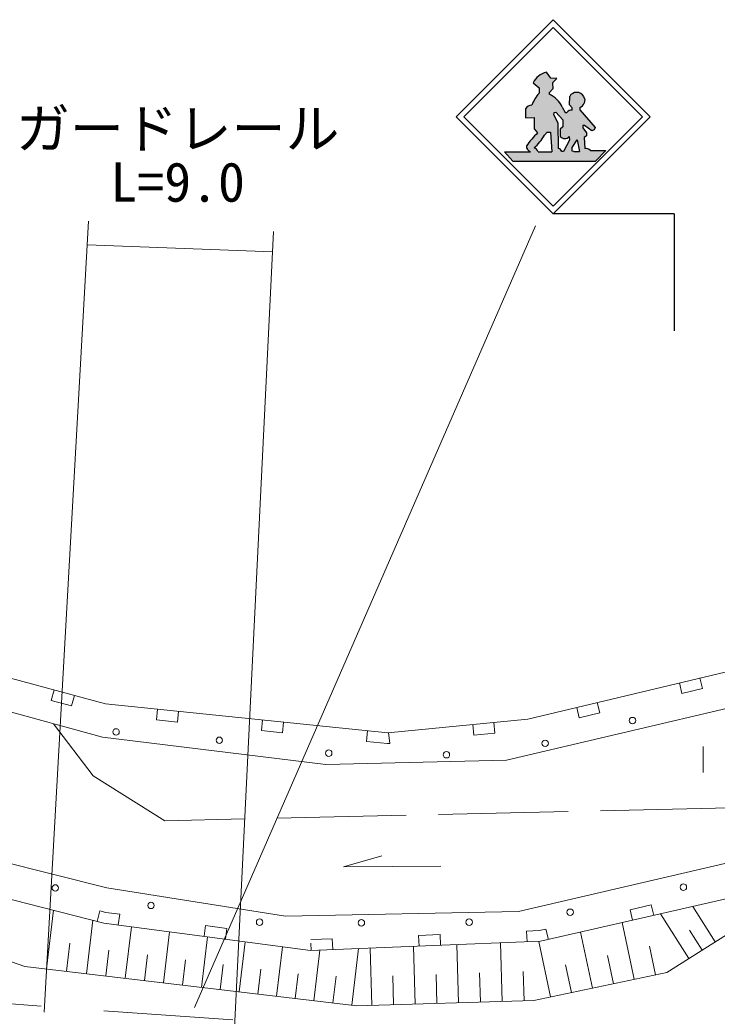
# Model space of a CAD drawing. Units: millimetres, scale not verified. Extents: x 40000 to 680000, y 20000 to 380000.
# Drawn here: x 163049 to 195376, y 286994 to 333203 of the extents above; entities that cross this region are included whole.
import ezdxf
from ezdxf.enums import TextEntityAlignment as Align

# ---------------------------------------------------------------- set-up
doc = ezdxf.new("R2010")
doc.units = ezdxf.units.MM
doc.header["$LTSCALE"] = 1000
doc.linetypes.add('DASHED', pattern=[7.5, 6, -1.5])
doc.linetypes.add('DASHED_SPACED', pattern=[12, 6, -6])
for name, color, linetype, lineweight in [('M-BGD', 7, 'Continuous', 13), ('M-STR-HTXT', 7, 'Continuous', 13), ('M-STR-STRC', 7, 'Continuous', 25)]:
    doc.layers.add(name, color=color, linetype=linetype, lineweight=lineweight)
doc.styles.add('ＭＳ ゴシック', font='')
doc.styles.get('ＭＳ ゴシック').set_extended_font_data('MS Gothic')

msp = doc.modelspace()

# ---------------------------------------------------------------- hatches: boundary and pattern name
at = {"layer": 'M-STR-STRC'}
for points in [[(187494, 327998), (187655, 328004), (187716, 327084), (188175, 327101), (188174, 327104), (188173, 327107), (188172, 327110), (188171, 327114), (188170, 327117), (188168, 327120), (188167, 327123), (188166, 327126), (188164, 327129), (188163, 327132), (188161, 327135), (188159, 327137), (188158, 327140), (188156, 327143), (188154, 327146), (188152, 327149), (188151, 327151), (188149, 327154), (188147, 327157), (188145, 327159), (188143, 327162), (188140, 327165), (188138, 327167), (188136, 327170), (188134, 327172), (188132, 327175), (188129, 327177), (188127, 327179), (188125, 327182), (188122, 327184), (188120, 327186), (188117, 327188), (188115, 327190), (188112, 327192), (188109, 327194), (188107, 327196), (188104, 327198), (188101, 327200), (188099, 327202), (188096, 327204), (188093, 327206), (188090, 327207), (188087, 327209), (188084, 327211), (188081, 327212), (188078, 327214), (188075, 327215), (188072, 327216), (188069, 327218), (188066, 327219), (188063, 327220), (188060, 327221), (188057, 327223), (188054, 327224), (188051, 327225), (188047, 327226), (188044, 327226), (188041, 327227), (188038, 327228), (188035, 327229), (188031, 327229), (188028, 327230), (188025, 327231), (188022, 327231), (188019, 327231), (188004, 328407), (187812, 328794), (187815, 328915), (187901, 328918), (188223, 328573), (188217, 328245), (188102, 328138), (188107, 327801), (188110, 327798), (188113, 327794), (188116, 327791), (188119, 327787), (188122, 327784), (188125, 327781), (188128, 327777), (188131, 327774), (188135, 327771), (188138, 327768), (188141, 327765), (188145, 327762), (188148, 327759), (188152, 327756), (188155, 327753), (188159, 327750), (188162, 327748), (188166, 327745), (188170, 327742), (188174, 327740), (188177, 327737), (188181, 327735), (188185, 327733), (188189, 327731), (188193, 327728), (188197, 327726), (188201, 327724), (188205, 327722), (188209, 327720), (188214, 327719), (188218, 327717), (188222, 327715), (188226, 327714), (188231, 327712), (188235, 327711), (188239, 327709), (188244, 327708), (188248, 327707), (188252, 327706), (188257, 327705), (188261, 327704), (188266, 327703), (188270, 327702), (188275, 327701), (188279, 327700), (188284, 327700), (188288, 327699), (188293, 327699), (188297, 327699), (188302, 327698), (188306, 327698), (188311, 327698), (188315, 327698), (188320, 327698), (188324, 327698), (188329, 327698), (188333, 327699), (188338, 327699), (188343, 327699), (188347, 327700), (188352, 327701), (188356, 327701), (188361, 327702), (188365, 327703), (188369, 327704), (188374, 327705), (188378, 327706), (188383, 327707), (188387, 327708), (188391, 327709), (188396, 327711), (188400, 327712), (188404, 327714), (188409, 327715), (188413, 327717), (188417, 327719), (188421, 327721), (188425, 327722), (188429, 327724), (188433, 327726), (188437, 327729), (188441, 327731), (188445, 327733), (188449, 327735), (188453, 327738), (188457, 327740), (188461, 327743), (188465, 327745), (188468, 327748), (188472, 327751), (188475, 327753), (188479, 327756), (188483, 327759), (188486, 327762), (188489, 327765), (188493, 327768), (188496, 327771), (188499, 327774), (188502, 327778), (188506, 327781), (188509, 327784), (188512, 327788), (188515, 327791), (188517, 327795), (188518, 327796), (188536, 327627), (188255, 327098), (188654, 327110), (188651, 327278), (188888, 327639), (188990, 327106), (189508, 327151), (189503, 327155), (189498, 327159), (189493, 327163), (189487, 327167), (189482, 327170), (189477, 327174), (189471, 327177), (189466, 327181), (189460, 327184), (189454, 327187), (189449, 327190), (189443, 327193), (189437, 327196), (189431, 327199), (189425, 327201), (189419, 327204), (189413, 327206), (189407, 327209), (189401, 327211), (189395, 327213), (189389, 327215), (189383, 327217), (189376, 327219), (189370, 327221), (189364, 327222), (189357, 327224), (189351, 327225), (189345, 327226), (189338, 327227), (189332, 327228), (189326, 327229), (189319, 327230), (189313, 327231), (189306, 327231), (189300, 327232), (189293, 327232), (189287, 327233), (189280, 327233), (189274, 327233), (189267, 327233), (189261, 327232), (189254, 327232), (189248, 327232), (189242, 327231), (189210, 327751), (189328, 327825), (189328, 327970), (189156, 328203), (189156, 328310), (189233, 328313), (189567, 328056), (189677, 328100), (189727, 328212), (189011, 329026), (189011, 329147), (189017, 329149), (189022, 329151), (189028, 329153), (189033, 329155), (189038, 329158), (189043, 329160), (189048, 329162), (189054, 329165), (189059, 329168), (189064, 329170), (189069, 329173), (189074, 329176), (189079, 329179), (189083, 329182), (189088, 329186), (189093, 329189), (189097, 329192), (189102, 329196), (189107, 329199), (189111, 329203), (189115, 329206), (189120, 329210), (189124, 329214), (189128, 329218), (189132, 329222), (189137, 329226), (189141, 329230), (189144, 329234), (189148, 329238), (189152, 329243), (189156, 329247), (189159, 329251), (189163, 329256), (189166, 329261), (189170, 329265), (189173, 329270), (189176, 329275), (189180, 329279), (189183, 329284), (189186, 329289), (189188, 329294), (189191, 329299), (189194, 329304), (189197, 329309), (189199, 329314), (189202, 329320), (189204, 329325), (189206, 329330), (189208, 329335), (189210, 329341), (189212, 329346), (189213, 329349), (189237, 329516), (189190, 329649), (189188, 329654), (189186, 329659), (189184, 329664), (189182, 329668), (189179, 329673), (189177, 329678), (189174, 329682), (189172, 329687), (189169, 329691), (189166, 329696), (189164, 329700), (189161, 329705), (189158, 329709), (189155, 329713), (189151, 329717), (189148, 329722), (189145, 329726), (189142, 329730), (189138, 329734), (189135, 329738), (189131, 329741), (189127, 329745), (189124, 329749), (189120, 329753), (189116, 329756), (189112, 329760), (189108, 329763), (189104, 329767), (189100, 329770), (189096, 329773), (189092, 329776), (189088, 329779), (189083, 329783), (189079, 329785), (189075, 329788), (189070, 329791), (189066, 329794), (189061, 329797), (189057, 329799), (189052, 329802), (189047, 329804), (189042, 329806), (189038, 329809), (189033, 329811), (189028, 329813), (189023, 329815), (189018, 329817), (189013, 329819), (189008, 329820), (189003, 329822), (188998, 329823), (188993, 329825), (188988, 329826), (188983, 329828), (188978, 329829), (188973, 329830), (188968, 329831), (188963, 329832), (188957, 329833), (188952, 329834), (188947, 329834), (188942, 329835), (188937, 329835), (188931, 329836), (188926, 329836), (188921, 329836), (188916, 329836), (188910, 329836), (188905, 329836), (188900, 329836), (188895, 329836), (188889, 329835), (188884, 329835), (188879, 329834), (188874, 329834), (188873, 329834), (188867, 329834), (188862, 329835), (188856, 329835), (188850, 329835), (188844, 329836), (188838, 329836), (188833, 329836), (188827, 329835), (188821, 329835), (188815, 329835), (188810, 329834), (188804, 329834), (188798, 329833), (188793, 329832), (188787, 329832), (188781, 329831), (188776, 329830), (188770, 329828), (188764, 329827), (188759, 329826), (188753, 329824), (188748, 329823), (188742, 329821), (188737, 329820), (188731, 329818), (188726, 329816), (188720, 329814), (188715, 329812), (188710, 329809), (188704, 329807), (188699, 329805), (188694, 329802), (188689, 329800), (188684, 329797), (188679, 329794), (188674, 329792), (188669, 329789), (188664, 329786), (188659, 329783), (188654, 329779), (188649, 329776), (188645, 329773), (188640, 329769), (188635, 329766), (188631, 329762), (188626, 329759), (188622, 329755), (188618, 329751), (188613, 329747), (188609, 329743), (188605, 329739), (188601, 329735), (188597, 329731), (188593, 329727), (188589, 329722), (188586, 329718), (188582, 329714), (188578, 329709), (188575, 329704), (188572, 329700), (188568, 329695), (188565, 329690), (188562, 329686), (188559, 329681), (188556, 329676), (188553, 329671), (188550, 329666), (188547, 329661), (188544, 329656), (188544, 329655), (188532, 329262), (188659, 329118), (188659, 329020), (188654, 329020), (188649, 329021), (188644, 329021), (188639, 329021), (188634, 329021), (188629, 329021), (188624, 329021), (188619, 329020), (188614, 329020), (188609, 329020), (188604, 329019), (188599, 329018), (188594, 329018), (188589, 329017), (188584, 329016), (188579, 329015), (188574, 329014), (188569, 329013), (188565, 329012), (188560, 329010), (188555, 329009), (188550, 329007), (188545, 329006), (188541, 329004), (188536, 329003), (188531, 329001), (188526, 328999), (188522, 328997), (188517, 328995), (188513, 328993), (188508, 328991), (188504, 328988), (188499, 328986), (188495, 328983), (188490, 328981), (188486, 328978), (188482, 328976), (188478, 328973), (188473, 328970), (188469, 328967), (188465, 328964), (188461, 328961), (188457, 328958), (188453, 328955), (188450, 328952), (188446, 328948), (188442, 328945), (188438, 328942), (188435, 328938), (188431, 328935), (188428, 328931), (188424, 328927), (188421, 328923), (188418, 328920), (188414, 328916), (188411, 328912), (188408, 328908), (188405, 328905), (188336, 328905), (188198, 329159), (188190, 329176), (188182, 329194), (188173, 329212), (188164, 329229), (188155, 329246), (188146, 329263), (188136, 329280), (188126, 329297), (188116, 329313), (188105, 329330), (188094, 329346), (188083, 329362), (188072, 329378), (188060, 329393), (188048, 329409), (188036, 329424), (188023, 329439), (188011, 329454), (187998, 329468), (187984, 329482), (187971, 329496), (187957, 329510), (187943, 329524), (187929, 329537), (187914, 329550), (187900, 329563), (187885, 329576), (187870, 329588), (187854, 329600), (187839, 329612), (187823, 329623), (187807, 329634), (187791, 329645), (187775, 329656), (187758, 329666), (187742, 329676), (187725, 329686), (187708, 329696), (187690, 329705), (187673, 329714), (187656, 329722), (187638, 329731), (187620, 329739), (187602, 329746), (187586, 329753), (187586, 329816), (187753, 330007), (187742, 330290), (187945, 330481), (187668, 330504), (187460, 330775), (187445, 330772), (187431, 330769), (187416, 330765), (187402, 330761), (187387, 330757), (187373, 330752), (187358, 330747), (187344, 330742), (187330, 330737), (187316, 330731), (187302, 330726), (187288, 330720), (187275, 330714), (187261, 330707), (187247, 330700), (187234, 330693), (187221, 330686), (187208, 330679), (187195, 330671), (187182, 330663), (187169, 330655), (187157, 330647), (187144, 330638), (187132, 330630), (187120, 330621), (187108, 330612), (187096, 330602), (187084, 330593), (187073, 330583), (187061, 330573), (187050, 330563), (187039, 330552), (187029, 330542), (187018, 330531), (187008, 330520), (186997, 330509), (186987, 330498), (186978, 330486), (186968, 330475), (186959, 330463), (186949, 330451), (186940, 330439), (186932, 330427), (186923, 330414), (186915, 330402), (186907, 330389), (186899, 330376), (186891, 330363), (186884, 330350), (186876, 330337), (186870, 330324), (186863, 330310), (186856, 330297), (186850, 330283), (186848, 330279), (187131, 330048), (187125, 329806), (187105, 329783), (187086, 329760), (187067, 329737), (187048, 329714), (187030, 329690), (187013, 329666), (186995, 329641), (186978, 329616), (186962, 329591), (186946, 329566), (186930, 329540), (186915, 329514), (186900, 329488), (186886, 329462), (186872, 329435), (186859, 329408), (186846, 329381), (186834, 329354), (186822, 329327), (186811, 329299), (186800, 329271), (186791, 329246), (186785, 329246), (186780, 329246), (186774, 329246), (186769, 329246), (186764, 329246), (186758, 329246), (186753, 329246), (186748, 329246), (186742, 329245), (186737, 329245), (186731, 329244), (186726, 329243), (186721, 329242), (186716, 329241), (186710, 329240), (186705, 329239), (186700, 329238), (186695, 329237), (186689, 329236), (186684, 329234), (186679, 329233), (186674, 329231), (186669, 329229), (186664, 329227), (186659, 329225), (186654, 329223), (186649, 329221), (186644, 329219), (186639, 329217), (186634, 329215), (186629, 329212), (186625, 329210), (186620, 329207), (186615, 329204), (186611, 329202), (186606, 329199), (186601, 329196), (186597, 329193), (186593, 329190), (186588, 329187), (186584, 329183), (186580, 329180), (186575, 329177), (186571, 329173), (186567, 329170), (186563, 329166), (186559, 329163), (186555, 329159), (186552, 329155), (186548, 329151), (186544, 329147), (186541, 329143), (186537, 329139), (186534, 329135), (186530, 329131), (186527, 329127), (186524, 329123), (186520, 329118), (186517, 329114), (186514, 329109), (186511, 329105), (186508, 329100), (186506, 329096), (186503, 329091), (186500, 329086), (186498, 329082), (186496, 329078), (186496, 328663), (186900, 328680), (186895, 328149), (187056, 327959), (187008, 327913), (186960, 327866), (186914, 327818), (186868, 327769), (186823, 327720), (186779, 327670), (186736, 327619), (186693, 327567), (186652, 327515), (186611, 327462), (186572, 327408), (186537, 327359), (186536, 327354), (186536, 327349), (186536, 327344), (186536, 327339), (186536, 327335), (186537, 327330), (186537, 327325), (186537, 327320), (186538, 327315), (186538, 327311), (186539, 327306), (186540, 327301), (186540, 327296), (186541, 327292), (186542, 327287), (186543, 327282), (186544, 327278), (186546, 327273), (186547, 327268), (186548, 327264), (186550, 327259), (186551, 327255), (186553, 327250), (186554, 327246), (186556, 327241), (186558, 327237), (186560, 327232), (186562, 327228), (186564, 327224), (186566, 327219), (186568, 327215), (186571, 327211), (186573, 327207), (186575, 327203), (186578, 327199), (186581, 327195), (186583, 327191), (186586, 327187), (186589, 327183), (186592, 327179), (186594, 327175), (186597, 327171), (186601, 327168), (186604, 327164), (186607, 327160), (186610, 327157), (186613, 327153), (186617, 327150), (186620, 327147), (186624, 327143), (186627, 327140), (186631, 327137), (186634, 327134), (186638, 327131), (186642, 327128), (186646, 327125), (186649, 327122), (186653, 327119), (186657, 327116), (186661, 327114), (186665, 327111), (186669, 327109), (186674, 327106), (186678, 327104), (186682, 327102), (186686, 327099), (186691, 327097), (186695, 327095), (186699, 327093), (186704, 327091), (186708, 327089), (186713, 327088), (186717, 327086), (186722, 327084), (186724, 327084), (187085, 327084), (187083, 327088), (187082, 327093), (187080, 327097), (187078, 327101), (187077, 327106), (187075, 327110), (187073, 327114), (187071, 327119), (187069, 327123), (187066, 327127), (187064, 327131), (187062, 327136), (187060, 327140), (187057, 327144), (187055, 327148), (187052, 327152), (187049, 327156), (187047, 327159), (187044, 327163), (187041, 327167), (187038, 327171), (187035, 327174), (187032, 327178), (187029, 327182), (187026, 327185), (187022, 327189), (187019, 327192), (187016, 327195), (187012, 327199), (187009, 327202), (187005, 327205), (187002, 327208), (186998, 327211), (186994, 327214), (186991, 327217), (186987, 327220), (186983, 327223), (186979, 327225), (186975, 327228), (186971, 327230), (186967, 327233), (186963, 327235), (186959, 327238), (186955, 327240), (186951, 327242), (186947, 327244), (186942, 327246), (186938, 327248), (186934, 327250), (186929, 327252), (186925, 327254), (186920, 327256), (186916, 327257), (186912, 327259), (186907, 327260), (186902, 327262), (186898, 327263), (186893, 327264), (186889, 327265), (186888, 327265), (186918, 327293), (186949, 327321), (186978, 327349), (187008, 327378), (187036, 327408), (187065, 327438), (187092, 327468), (187119, 327499), (187146, 327531), (187172, 327563), (187198, 327595), (187223, 327628), (187247, 327661), (187271, 327695), (187294, 327729), (187317, 327763), (187339, 327798), (187360, 327833), (187372, 327854)], [(189745, 326644), (190218, 327151), (189508, 327151), (188990, 327106), (188730, 327106), (188654, 327110), (188255, 327098), (188175, 327101), (187716, 327084), (187085, 327084), (186724, 327084), (185518, 327084), (185912, 326644)]]:
    msp.add_hatch(color=256, dxfattribs=at).paths.add_polyline_path(points)

# ---------------------------------------------------------------- linework, layer by layer
at = {"layer": 'M-BGD'}
for p, q in [((186594, 300773), (215543, 307675)), ((215895, 305985), (185608, 298871)), ((159971, 303379), (167014, 301477)), ((166873, 299927), (156872, 302674)), ((194699, 302191), (194583, 302677)), ((193630, 302450), (193746, 301964)), ((164630, 302121), (164499, 301638)), ((165445, 301383), (165575, 301865)), ((193746, 301964), (194699, 302191)), ((164499, 301638), (165445, 301383)), ((167014, 301477), (180115, 300139)), ((188867, 301314), (188983, 300828)), ((189936, 301055), (189820, 301542)), ((169429, 301230), (169378, 300733)), ((170352, 300633), (170403, 301131)), ((188983, 300828), (189936, 301055)), ((169378, 300733), (170352, 300633)), ((174301, 300733), (174250, 300235)), ((175224, 300136), (175275, 300633)), ((180115, 300139), (186594, 300773)), ((184046, 300523), (184094, 300026)), ((185069, 300121), (185020, 300619)), ((177227, 298660), (166873, 299927)), ((174250, 300235), (175224, 300136)), ((179172, 300235), (179121, 299738)), ((180195, 299644), (180147, 300142)), ((184094, 300026), (185069, 300121)), ((179121, 299738), (180096, 299638)), ((180113, 299636), (180195, 299644)), ((194739, 299494), (194739, 298294)), ((185608, 298871), (177227, 298660)), ((157611, 295332), (167084, 292937)), ((186172, 291845), (202160, 295578)), ((178054, 293923), (179833, 294434)), ((166943, 291308), (154970, 294337)), ((182562, 293941), (178054, 293923)), ((199942, 293386), (187193, 290463)), ((193039, 289019), (199942, 293386)), ((153350, 292682), (163281, 289301)), ((167084, 292937), (175360, 291634)), ((192326, 292153), (191349, 291929)), ((192438, 291665), (192326, 292153)), ((195294, 290445), (194258, 292083)), ((164279, 289182), (164603, 291900)), ((166748, 291873), (166626, 291389)), ((167038, 291800), (166748, 291873)), ((167677, 291715), (167038, 291800)), ((167612, 291220), (167677, 291715)), ((175360, 291634), (186172, 291845)), ((191349, 291929), (191461, 291442)), ((194066, 289669), (192756, 291738)), ((166137, 288961), (166431, 291438)), ((176522, 290040), (166943, 291308)), ((167931, 288747), (168216, 291140)), ((171650, 291190), (171585, 290694)), ((172644, 291058), (171650, 291190)), ((191539, 288702), (190983, 291332)), ((169708, 288536), (169990, 290905)), ((171467, 288327), (171746, 290672)), ((172578, 290562), (172644, 291058)), ((182538, 290779), (181537, 290739)), ((181537, 290739), (181557, 290240)), ((182558, 290279), (182538, 290779)), ((187127, 290961), (186543, 290938)), ((186543, 290938), (186563, 290438)), ((187443, 291033), (187127, 290961)), ((187555, 290546), (187443, 291033)), ((189592, 288290), (189043, 290887)), ((194680, 290057), (194093, 290984)), ((165208, 289071), (165363, 290370)), ((173209, 288119), (173486, 290442)), ((174951, 287912), (175225, 290212)), ((187193, 290463), (176522, 290040)), ((176538, 290378), (176551, 290041)), ((177533, 290581), (176546, 290542)), ((177552, 290081), (177533, 290581)), ((181379, 287551), (181298, 290229)), ((183388, 287611), (183307, 290309)), ((185411, 287672), (185329, 290389)), ((187658, 287881), (187113, 290460)), ((192526, 288911), (192246, 290234)), ((167034, 288854), (167177, 290056)), ((168819, 288642), (168961, 289832)), ((176676, 287707), (176956, 290058)), ((178439, 287497), (178752, 290129)), ((179370, 287491), (179290, 290150)), ((190566, 288496), (190289, 289803)), ((163281, 289301), (178671, 287470)), ((170587, 288431), (170728, 289610)), ((172338, 288223), (172477, 289390)), ((188625, 288086), (188352, 289376)), ((174080, 288016), (174218, 289171)), ((175814, 287809), (175950, 288954)), ((177558, 287602), (177706, 288848)), ((180374, 287521), (180334, 288855)), ((182383, 287581), (182343, 288925)), ((184399, 287642), (184359, 288995)), ((186430, 287703), (186389, 289066)), ((186876, 287716), (193039, 289019)), ((178671, 287470), (186876, 287716))]:
    msp.add_line(p, q, dxfattribs=at)
at = {"layer": 'M-BGD', "linetype": 'DASHED'}
for p, q in [((166450, 298131), (164610, 300549)), ((169761, 296054), (166450, 298131)), ((195962, 296652), (169761, 296054))]:
    msp.add_line(p, q, dxfattribs=at)
at = {"layer": 'M-BGD', "linetype": 'DASHED_SPACED'}
for p, q in [((146086, 288790), (166935, 287241)), ((166935, 287241), (196411, 285198))]:
    msp.add_line(p, q, dxfattribs=at)
at = {"layer": 'M-BGD'}
for centre in [(191454, 300702), (167507, 300174), (172296, 299787), (187404, 299646), (177368, 299188), (182826, 299117), (164690, 292937), (193814, 292972), (169127, 292127), (188567, 291810), (174163, 291352), (178882, 291317), (183883, 291352)]:
    msp.add_circle(centre, 150, dxfattribs=at)
at = {"layer": 'M-STR-HTXT'}
for p, q in [((166222, 323875), (164179, 287179)), ((171152, 287390), (186958, 323651)), ((172983, 286122), (174814, 323382)), ((166160, 322767), (174769, 322453))]:
    msp.add_line(p, q, dxfattribs=at)
at = {"layer": 'M-STR-STRC'}
for p, q in [((183273, 328703), (187773, 333203)), ((192273, 328703), (187773, 333203)), ((183626, 328703), (187773, 332849)), ((191919, 328703), (187773, 332849)), ((187668, 330504), (187460, 330775)), ((187945, 330481), (187668, 330504)), ((187945, 330481), (187742, 330290)), ((186848, 330279), (187131, 330048)), ((187131, 330048), (187125, 329806)), ((187753, 330007), (187586, 329816)), ((187742, 330290), (187753, 330007)), ((187586, 329816), (187586, 329753)), ((188532, 329262), (188544, 329655)), ((189190, 329649), (189237, 329516)), ((189237, 329516), (189213, 329349)), ((186496, 329078), (186496, 328663)), ((188198, 329159), (188336, 328905)), ((188659, 329118), (188532, 329262)), ((188659, 329020), (188659, 329118)), ((189011, 329147), (189011, 329026)), ((189011, 329026), (189727, 328212)), ((183273, 328703), (187773, 324202)), ((183626, 328703), (187773, 324556)), ((186496, 328663), (186900, 328680)), ((186900, 328680), (186895, 328149)), ((187773, 324556), (191919, 328703)), ((187773, 324203), (192273, 328703)), ((187812, 328794), (187815, 328915)), ((188004, 328407), (187812, 328794)), ((187815, 328915), (187901, 328918)), ((187901, 328918), (188223, 328573)), ((188223, 328573), (188217, 328245)), ((188336, 328905), (188405, 328905)), ((186895, 328149), (187056, 327959)), ((188019, 327231), (188004, 328407)), ((188217, 328245), (188102, 328138)), ((188102, 328138), (188107, 327801)), ((189233, 328313), (189156, 328310)), ((189156, 328310), (189156, 328203)), ((189156, 328203), (189328, 327970)), ((189567, 328056), (189233, 328313)), ((189677, 328100), (189567, 328056)), ((189727, 328212), (189677, 328100)), ((187372, 327854), (187494, 327998)), ((187494, 327998), (187655, 328004)), ((187655, 328004), (187716, 327084)), ((188536, 327627), (188255, 327098)), ((188518, 327796), (188536, 327627)), ((188651, 327278), (188888, 327639)), ((188888, 327639), (188990, 327106)), ((189328, 327825), (189210, 327751)), ((189210, 327751), (189242, 327231)), ((189328, 327970), (189328, 327825)), ((188654, 327110), (188651, 327278)), ((185518, 327084), (186724, 327084)), ((185518, 327084), (185912, 326644)), ((187085, 327084), (187716, 327084)), ((188255, 327098), (188175, 327101)), ((188730, 327106), (188654, 327110)), ((188730, 327106), (188990, 327106)), ((189508, 327151), (190218, 327151)), ((190218, 327151), (189745, 326644)), ((185912, 326644), (189745, 326644)), ((193379, 324202), (187773, 324202)), ((193379, 324202), (193393, 318787))]:
    msp.add_line(p, q, dxfattribs=at)
for centre, radius, start, end in [((187638, 329930), 863, 101.9099, 156.1964), ((188405, 328660), 1718, 138.177, 160.0693), ((187173, 328715), 1117, 23.3704, 68.2743), ((188838, 329506), 330, 83.9547, 153.1252), ((188912, 329535), 301, 22.2462, 97.3706), ((186771, 328938), 308, 86.2887, 152.9588), ((188637, 328732), 288, 85.5239, 143.364), ((188903, 329457), 329, 289.2307, 340.7693), ((189673, 325169), 3825, 133.1717, 145.0835), ((185332, 329041), 2360, 311.2307, 329.8244), ((188315, 327958), 260, 217.0473, 321.304), ((186811, 327344), 275, 177.0124, 251.5462), ((186826, 327001), 271, 17.681, 76.9396), ((187994, 327043), 190, 17.796, 82.5977), ((189276, 326861), 372, 51.3552, 95.2346)]:
    msp.add_arc(centre, radius, start, end, dxfattribs=at)

# ---------------------------------------------------------------- texts
at = {"layer": 'M-STR-HTXT', "style": 'ＭＳ ゴシック'}
msp.add_text('ガードレール', height=1833, dxfattribs=at).set_placement((170364, 328163), align=Align.MIDDLE_CENTER)
msp.add_text('L=9.0', height=1833, dxfattribs=at).set_placement((170364, 324219), align=Align.BOTTOM_CENTER)

doc.saveas('drawing.dxf')
